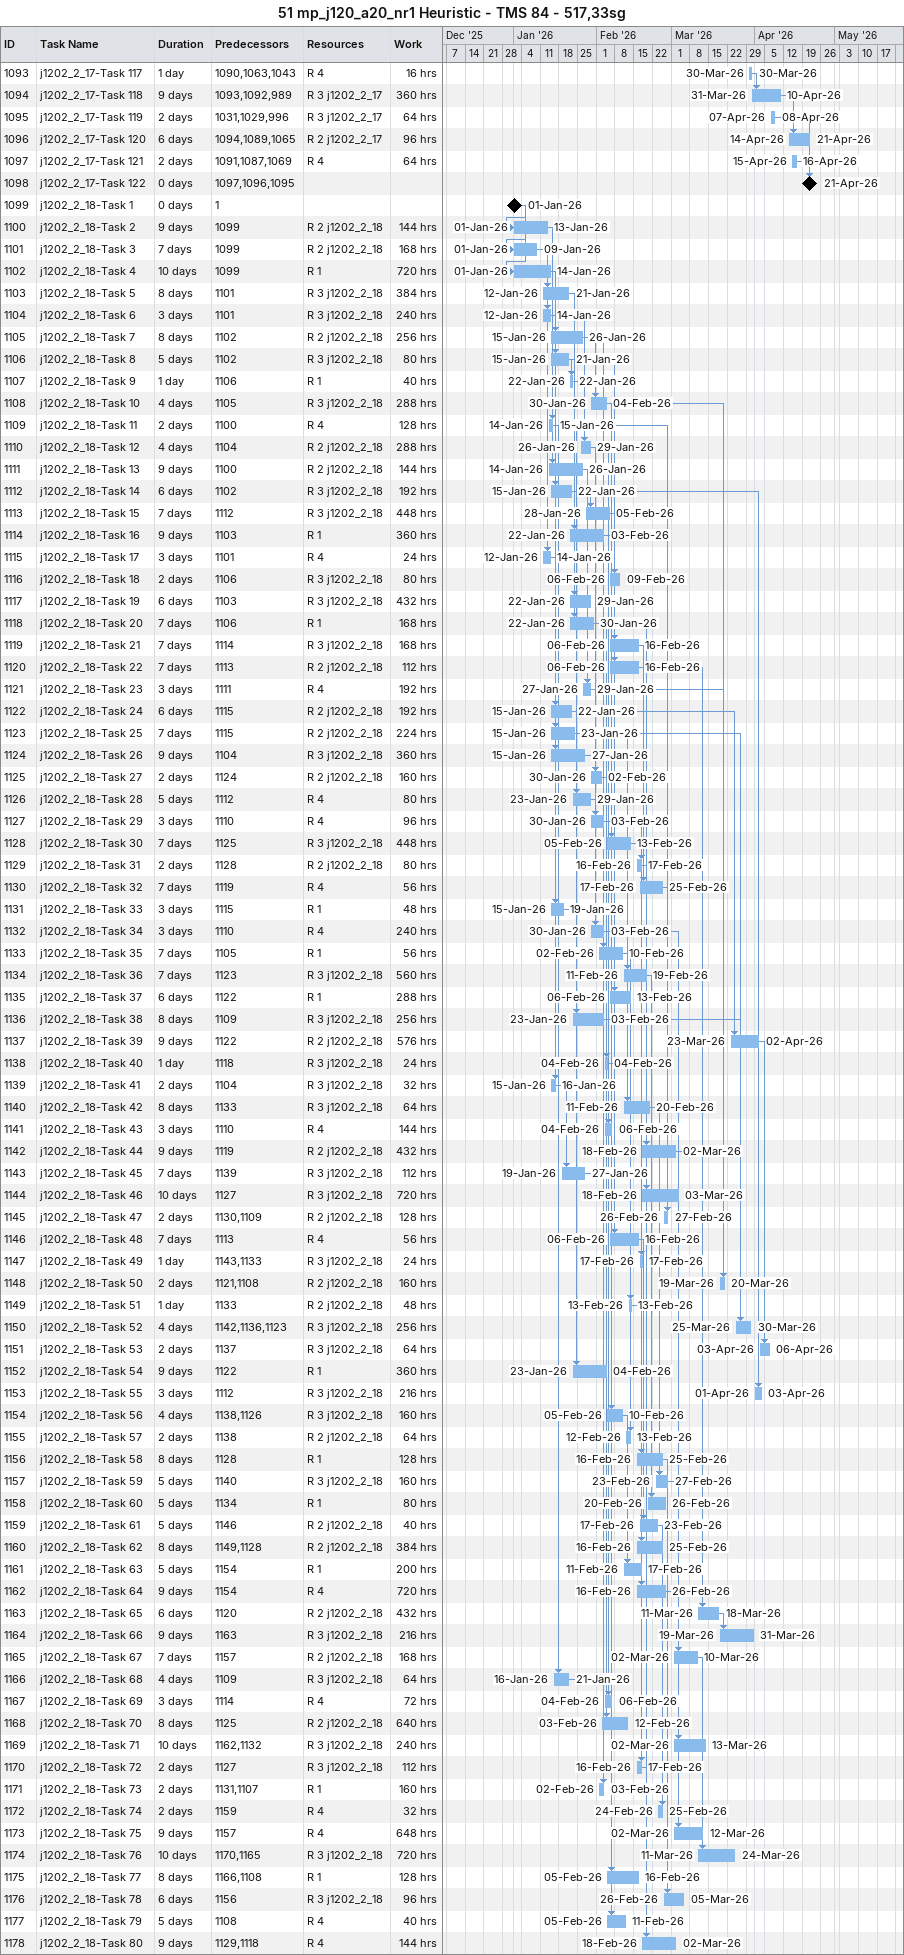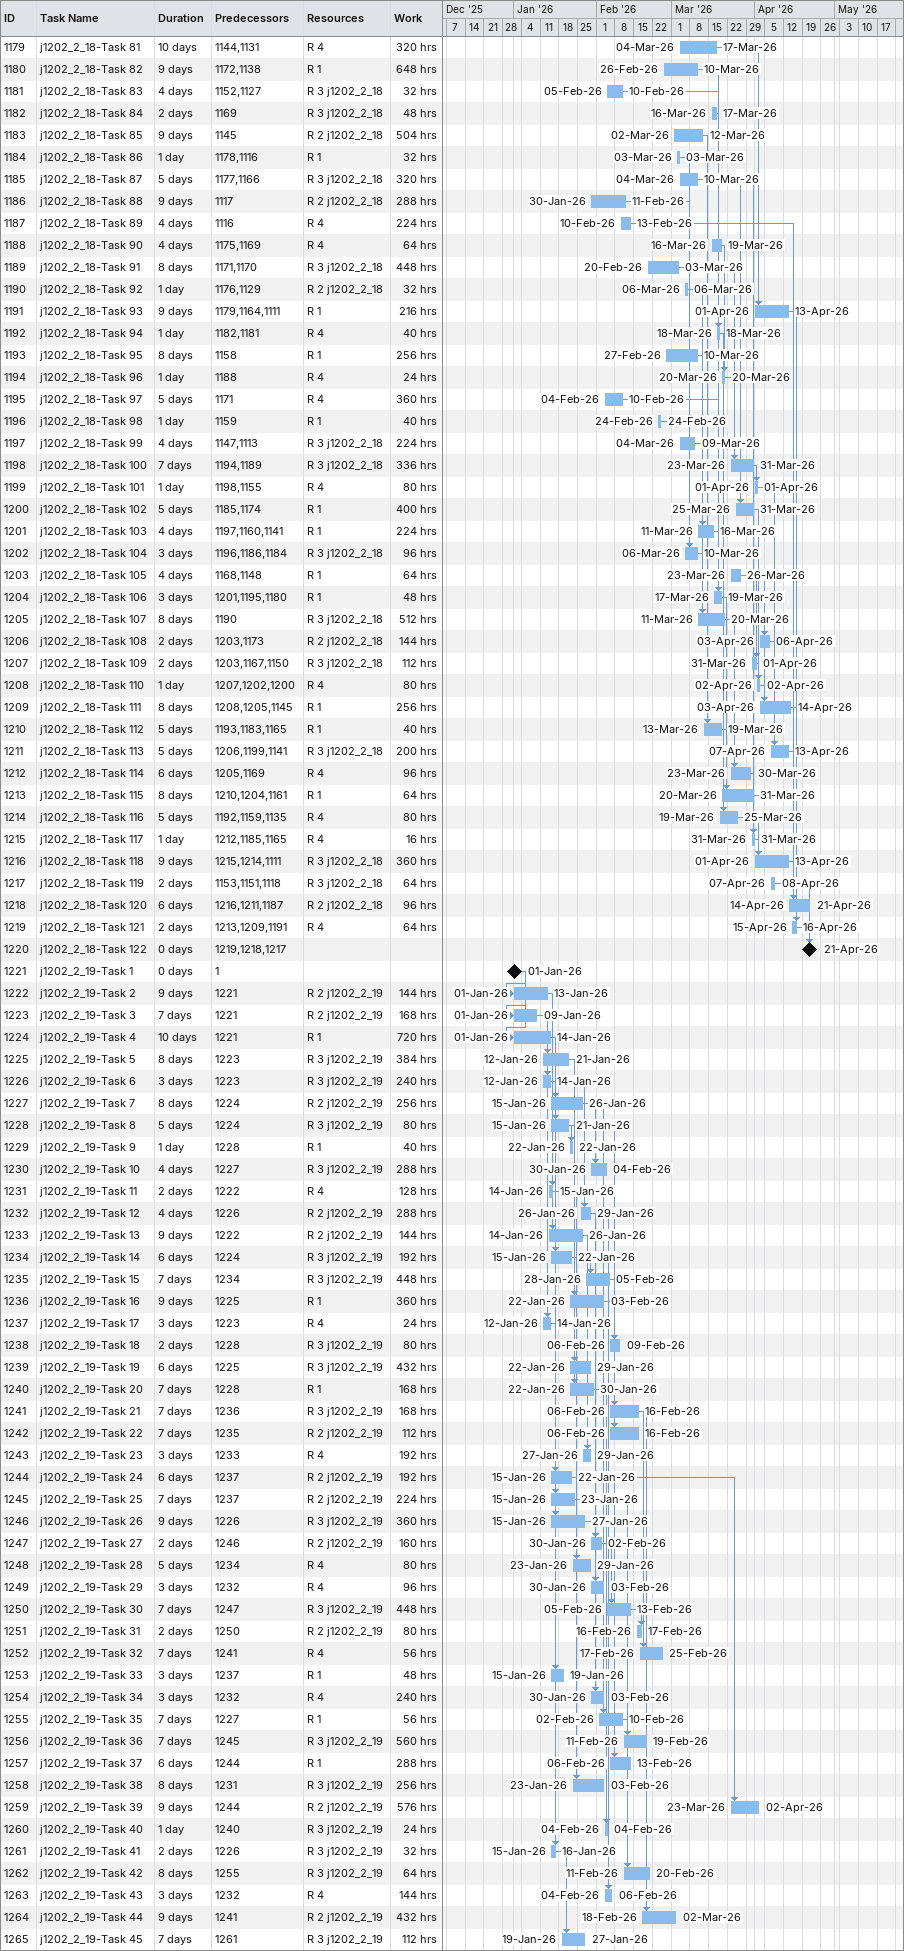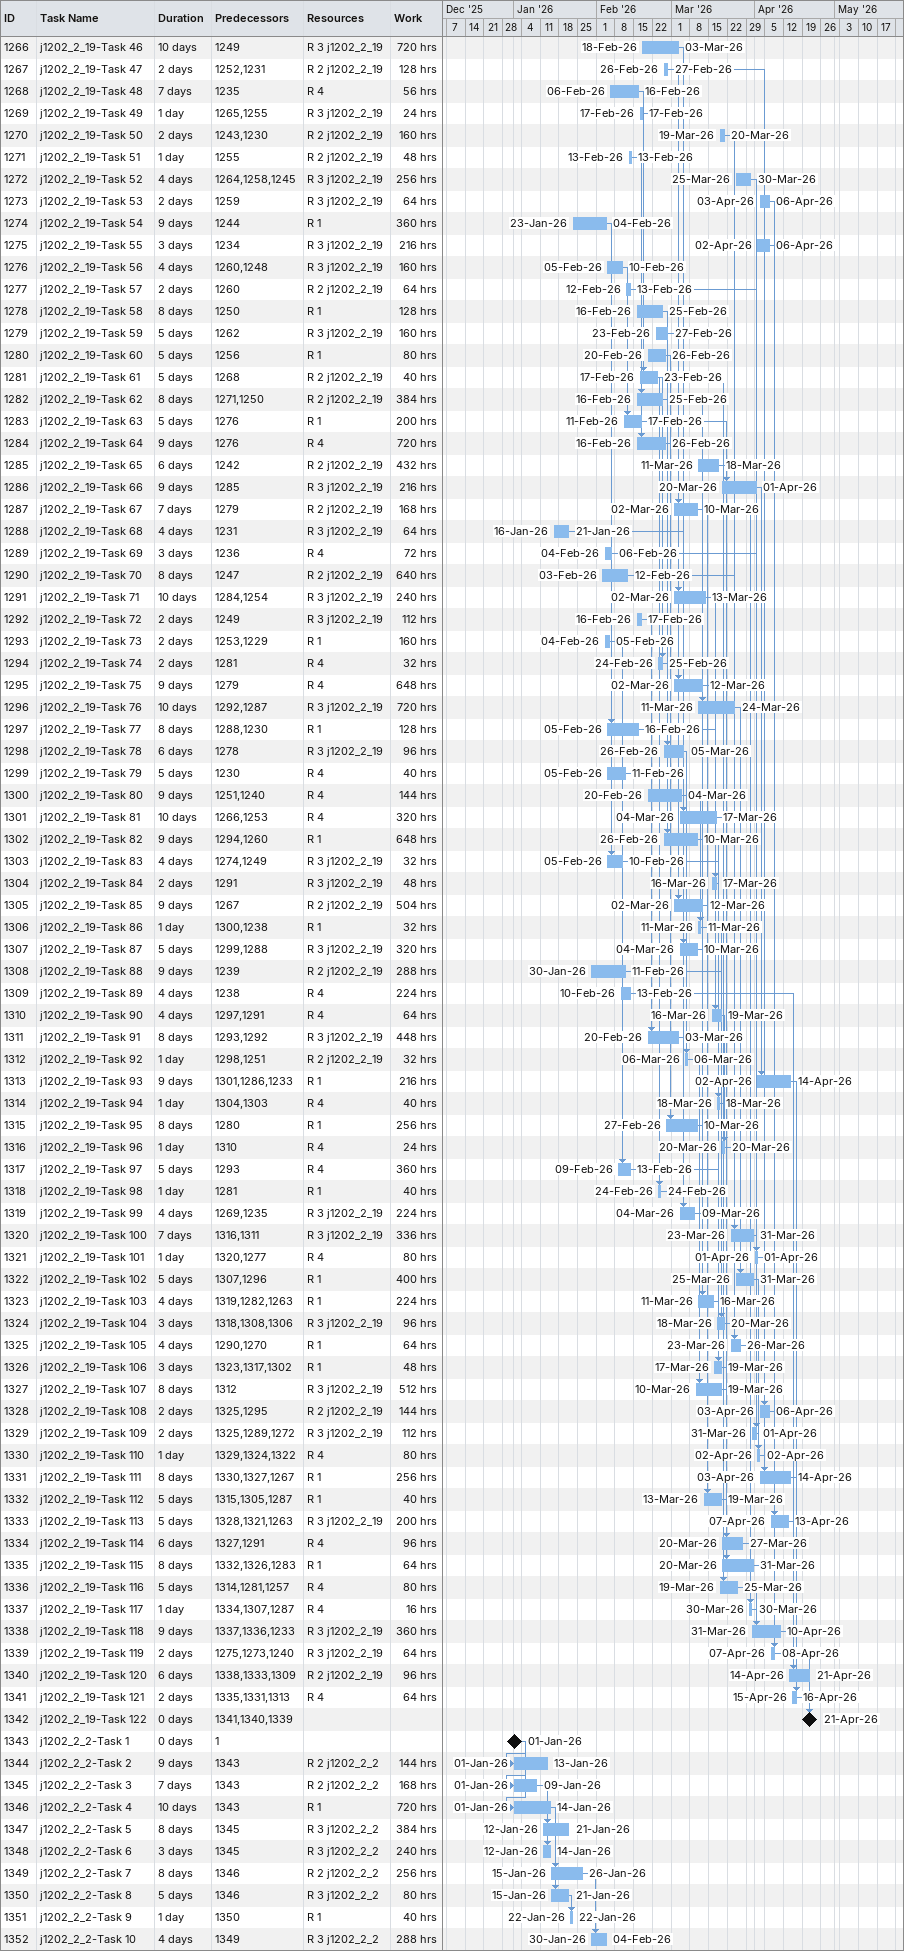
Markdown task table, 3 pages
51 mp_j120_a20_nr1 Heuristic - TMS 84 - 517,33sg

| ID | Task | Duration | Start | Finish | Predecessors | Resources | Work (h) |
|---|---|---|---|---|---|---|---|
| 1093 | j1202_2_17-Task 117 | 1d | 2026-03-30 | 2026-03-30 | 1090, 1063, 1043 | R 4 | 16 |
| 1094 | j1202_2_17-Task 118 | 9d | 2026-03-31 | 2026-04-10 | 1093, 1092, 989 | R 3 j1202_2_17 | 360 |
| 1095 | j1202_2_17-Task 119 | 2d | 2026-04-07 | 2026-04-08 | 1031, 1029, 996 | R 3 j1202_2_17 | 64 |
| 1096 | j1202_2_17-Task 120 | 6d | 2026-04-14 | 2026-04-21 | 1094, 1089, 1065 | R 2 j1202_2_17 | 96 |
| 1097 | j1202_2_17-Task 121 | 2d | 2026-04-15 | 2026-04-16 | 1091, 1087, 1069 | R 4 | 64 |
| 1098 | j1202_2_17-Task 122 | 0d | 2026-04-21 | 2026-04-21 | 1097, 1096, 1095 |  |  |
| 1099 | j1202_2_18-Task 1 | 0d | 2026-01-01 | 2026-01-01 | 1 |  |  |
| 1100 | j1202_2_18-Task 2 | 9d | 2026-01-01 | 2026-01-13 | 1099 | R 2 j1202_2_18 | 144 |
| 1101 | j1202_2_18-Task 3 | 7d | 2026-01-01 | 2026-01-09 | 1099 | R 2 j1202_2_18 | 168 |
| 1102 | j1202_2_18-Task 4 | 10d | 2026-01-01 | 2026-01-14 | 1099 | R 1 | 720 |
| 1103 | j1202_2_18-Task 5 | 8d | 2026-01-12 | 2026-01-21 | 1101 | R 3 j1202_2_18 | 384 |
| 1104 | j1202_2_18-Task 6 | 3d | 2026-01-12 | 2026-01-14 | 1101 | R 3 j1202_2_18 | 240 |
| 1105 | j1202_2_18-Task 7 | 8d | 2026-01-15 | 2026-01-26 | 1102 | R 2 j1202_2_18 | 256 |
| 1106 | j1202_2_18-Task 8 | 5d | 2026-01-15 | 2026-01-21 | 1102 | R 3 j1202_2_18 | 80 |
| 1107 | j1202_2_18-Task 9 | 1d | 2026-01-22 | 2026-01-22 | 1106 | R 1 | 40 |
| 1108 | j1202_2_18-Task 10 | 4d | 2026-01-30 | 2026-02-04 | 1105 | R 3 j1202_2_18 | 288 |
| 1109 | j1202_2_18-Task 11 | 2d | 2026-01-14 | 2026-01-15 | 1100 | R 4 | 128 |
| 1110 | j1202_2_18-Task 12 | 4d | 2026-01-26 | 2026-01-29 | 1104 | R 2 j1202_2_18 | 288 |
| 1111 | j1202_2_18-Task 13 | 9d | 2026-01-14 | 2026-01-26 | 1100 | R 2 j1202_2_18 | 144 |
| 1112 | j1202_2_18-Task 14 | 6d | 2026-01-15 | 2026-01-22 | 1102 | R 3 j1202_2_18 | 192 |
| 1113 | j1202_2_18-Task 15 | 7d | 2026-01-28 | 2026-02-05 | 1112 | R 3 j1202_2_18 | 448 |
| 1114 | j1202_2_18-Task 16 | 9d | 2026-01-22 | 2026-02-03 | 1103 | R 1 | 360 |
| 1115 | j1202_2_18-Task 17 | 3d | 2026-01-12 | 2026-01-14 | 1101 | R 4 | 24 |
| 1116 | j1202_2_18-Task 18 | 2d | 2026-02-06 | 2026-02-09 | 1106 | R 3 j1202_2_18 | 80 |
| 1117 | j1202_2_18-Task 19 | 6d | 2026-01-22 | 2026-01-29 | 1103 | R 3 j1202_2_18 | 432 |
| 1118 | j1202_2_18-Task 20 | 7d | 2026-01-22 | 2026-01-30 | 1106 | R 1 | 168 |
| 1119 | j1202_2_18-Task 21 | 7d | 2026-02-06 | 2026-02-16 | 1114 | R 3 j1202_2_18 | 168 |
| 1120 | j1202_2_18-Task 22 | 7d | 2026-02-06 | 2026-02-16 | 1113 | R 2 j1202_2_18 | 112 |
| 1121 | j1202_2_18-Task 23 | 3d | 2026-01-27 | 2026-01-29 | 1111 | R 4 | 192 |
| 1122 | j1202_2_18-Task 24 | 6d | 2026-01-15 | 2026-01-22 | 1115 | R 2 j1202_2_18 | 192 |
| 1123 | j1202_2_18-Task 25 | 7d | 2026-01-15 | 2026-01-23 | 1115 | R 2 j1202_2_18 | 224 |
| 1124 | j1202_2_18-Task 26 | 9d | 2026-01-15 | 2026-01-27 | 1104 | R 3 j1202_2_18 | 360 |
| 1125 | j1202_2_18-Task 27 | 2d | 2026-01-30 | 2026-02-02 | 1124 | R 2 j1202_2_18 | 160 |
| 1126 | j1202_2_18-Task 28 | 5d | 2026-01-23 | 2026-01-29 | 1112 | R 4 | 80 |
| 1127 | j1202_2_18-Task 29 | 3d | 2026-01-30 | 2026-02-03 | 1110 | R 4 | 96 |
| 1128 | j1202_2_18-Task 30 | 7d | 2026-02-05 | 2026-02-13 | 1125 | R 3 j1202_2_18 | 448 |
| 1129 | j1202_2_18-Task 31 | 2d | 2026-02-16 | 2026-02-17 | 1128 | R 2 j1202_2_18 | 80 |
| 1130 | j1202_2_18-Task 32 | 7d | 2026-02-17 | 2026-02-25 | 1119 | R 4 | 56 |
| 1131 | j1202_2_18-Task 33 | 3d | 2026-01-15 | 2026-01-19 | 1115 | R 1 | 48 |
| 1132 | j1202_2_18-Task 34 | 3d | 2026-01-30 | 2026-02-03 | 1110 | R 4 | 240 |
| 1133 | j1202_2_18-Task 35 | 7d | 2026-02-02 | 2026-02-10 | 1105 | R 1 | 56 |
| 1134 | j1202_2_18-Task 36 | 7d | 2026-02-11 | 2026-02-19 | 1123 | R 3 j1202_2_18 | 560 |
| 1135 | j1202_2_18-Task 37 | 6d | 2026-02-06 | 2026-02-13 | 1122 | R 1 | 288 |
| 1136 | j1202_2_18-Task 38 | 8d | 2026-01-23 | 2026-02-03 | 1109 | R 3 j1202_2_18 | 256 |
| 1137 | j1202_2_18-Task 39 | 9d | 2026-03-23 | 2026-04-02 | 1122 | R 2 j1202_2_18 | 576 |
| 1138 | j1202_2_18-Task 40 | 1d | 2026-02-04 | 2026-02-04 | 1118 | R 3 j1202_2_18 | 24 |
| 1139 | j1202_2_18-Task 41 | 2d | 2026-01-15 | 2026-01-16 | 1104 | R 3 j1202_2_18 | 32 |
| 1140 | j1202_2_18-Task 42 | 8d | 2026-02-11 | 2026-02-20 | 1133 | R 3 j1202_2_18 | 64 |
| 1141 | j1202_2_18-Task 43 | 3d | 2026-02-04 | 2026-02-06 | 1110 | R 4 | 144 |
| 1142 | j1202_2_18-Task 44 | 9d | 2026-02-18 | 2026-03-02 | 1119 | R 2 j1202_2_18 | 432 |
| 1143 | j1202_2_18-Task 45 | 7d | 2026-01-19 | 2026-01-27 | 1139 | R 3 j1202_2_18 | 112 |
| 1144 | j1202_2_18-Task 46 | 10d | 2026-02-18 | 2026-03-03 | 1127 | R 3 j1202_2_18 | 720 |
| 1145 | j1202_2_18-Task 47 | 2d | 2026-02-26 | 2026-02-27 | 1130, 1109 | R 2 j1202_2_18 | 128 |
| 1146 | j1202_2_18-Task 48 | 7d | 2026-02-06 | 2026-02-16 | 1113 | R 4 | 56 |
| 1147 | j1202_2_18-Task 49 | 1d | 2026-02-17 | 2026-02-17 | 1143, 1133 | R 3 j1202_2_18 | 24 |
| 1148 | j1202_2_18-Task 50 | 2d | 2026-03-19 | 2026-03-20 | 1121, 1108 | R 2 j1202_2_18 | 160 |
| 1149 | j1202_2_18-Task 51 | 1d | 2026-02-13 | 2026-02-13 | 1133 | R 2 j1202_2_18 | 48 |
| 1150 | j1202_2_18-Task 52 | 4d | 2026-03-25 | 2026-03-30 | 1142, 1136, 1123 | R 3 j1202_2_18 | 256 |
| 1151 | j1202_2_18-Task 53 | 2d | 2026-04-03 | 2026-04-06 | 1137 | R 3 j1202_2_18 | 64 |
| 1152 | j1202_2_18-Task 54 | 9d | 2026-01-23 | 2026-02-04 | 1122 | R 1 | 360 |
| 1153 | j1202_2_18-Task 55 | 3d | 2026-04-01 | 2026-04-03 | 1112 | R 3 j1202_2_18 | 216 |
| 1154 | j1202_2_18-Task 56 | 4d | 2026-02-05 | 2026-02-10 | 1138, 1126 | R 3 j1202_2_18 | 160 |
| 1155 | j1202_2_18-Task 57 | 2d | 2026-02-12 | 2026-02-13 | 1138 | R 2 j1202_2_18 | 64 |
| 1156 | j1202_2_18-Task 58 | 8d | 2026-02-16 | 2026-02-25 | 1128 | R 1 | 128 |
| 1157 | j1202_2_18-Task 59 | 5d | 2026-02-23 | 2026-02-27 | 1140 | R 3 j1202_2_18 | 160 |
| 1158 | j1202_2_18-Task 60 | 5d | 2026-02-20 | 2026-02-26 | 1134 | R 1 | 80 |
| 1159 | j1202_2_18-Task 61 | 5d | 2026-02-17 | 2026-02-23 | 1146 | R 2 j1202_2_18 | 40 |
| 1160 | j1202_2_18-Task 62 | 8d | 2026-02-16 | 2026-02-25 | 1149, 1128 | R 2 j1202_2_18 | 384 |
| 1161 | j1202_2_18-Task 63 | 5d | 2026-02-11 | 2026-02-17 | 1154 | R 1 | 200 |
| 1162 | j1202_2_18-Task 64 | 9d | 2026-02-16 | 2026-02-26 | 1154 | R 4 | 720 |
| 1163 | j1202_2_18-Task 65 | 6d | 2026-03-11 | 2026-03-18 | 1120 | R 2 j1202_2_18 | 432 |
| 1164 | j1202_2_18-Task 66 | 9d | 2026-03-19 | 2026-03-31 | 1163 | R 3 j1202_2_18 | 216 |
| 1165 | j1202_2_18-Task 67 | 7d | 2026-03-02 | 2026-03-10 | 1157 | R 2 j1202_2_18 | 168 |
| 1166 | j1202_2_18-Task 68 | 4d | 2026-01-16 | 2026-01-21 | 1109 | R 3 j1202_2_18 | 64 |
| 1167 | j1202_2_18-Task 69 | 3d | 2026-02-04 | 2026-02-06 | 1114 | R 4 | 72 |
| 1168 | j1202_2_18-Task 70 | 8d | 2026-02-03 | 2026-02-12 | 1125 | R 2 j1202_2_18 | 640 |
| 1169 | j1202_2_18-Task 71 | 10d | 2026-03-02 | 2026-03-13 | 1162, 1132 | R 3 j1202_2_18 | 240 |
| 1170 | j1202_2_18-Task 72 | 2d | 2026-02-16 | 2026-02-17 | 1127 | R 3 j1202_2_18 | 112 |
| 1171 | j1202_2_18-Task 73 | 2d | 2026-02-02 | 2026-02-03 | 1131, 1107 | R 1 | 160 |
| 1172 | j1202_2_18-Task 74 | 2d | 2026-02-24 | 2026-02-25 | 1159 | R 4 | 32 |
| 1173 | j1202_2_18-Task 75 | 9d | 2026-03-02 | 2026-03-12 | 1157 | R 4 | 648 |
| 1174 | j1202_2_18-Task 76 | 10d | 2026-03-11 | 2026-03-24 | 1170, 1165 | R 3 j1202_2_18 | 720 |
| 1175 | j1202_2_18-Task 77 | 8d | 2026-02-05 | 2026-02-16 | 1166, 1108 | R 1 | 128 |
| 1176 | j1202_2_18-Task 78 | 6d | 2026-02-26 | 2026-03-05 | 1156 | R 3 j1202_2_18 | 96 |
| 1177 | j1202_2_18-Task 79 | 5d | 2026-02-05 | 2026-02-11 | 1108 | R 4 | 40 |
| 1178 | j1202_2_18-Task 80 | 9d | 2026-02-18 | 2026-03-02 | 1129, 1118 | R 4 | 144 |
| 1179 | j1202_2_18-Task 81 | 10d | 2026-03-04 | 2026-03-17 | 1144, 1131 | R 4 | 320 |
| 1180 | j1202_2_18-Task 82 | 9d | 2026-02-26 | 2026-03-10 | 1172, 1138 | R 1 | 648 |
| 1181 | j1202_2_18-Task 83 | 4d | 2026-02-05 | 2026-02-10 | 1152, 1127 | R 3 j1202_2_18 | 32 |
| 1182 | j1202_2_18-Task 84 | 2d | 2026-03-16 | 2026-03-17 | 1169 | R 3 j1202_2_18 | 48 |
| 1183 | j1202_2_18-Task 85 | 9d | 2026-03-02 | 2026-03-12 | 1145 | R 2 j1202_2_18 | 504 |
| 1184 | j1202_2_18-Task 86 | 1d | 2026-03-03 | 2026-03-03 | 1178, 1116 | R 1 | 32 |
| 1185 | j1202_2_18-Task 87 | 5d | 2026-03-04 | 2026-03-10 | 1177, 1166 | R 3 j1202_2_18 | 320 |
| 1186 | j1202_2_18-Task 88 | 9d | 2026-01-30 | 2026-02-11 | 1117 | R 2 j1202_2_18 | 288 |
| 1187 | j1202_2_18-Task 89 | 4d | 2026-02-10 | 2026-02-13 | 1116 | R 4 | 224 |
| 1188 | j1202_2_18-Task 90 | 4d | 2026-03-16 | 2026-03-19 | 1175, 1169 | R 4 | 64 |
| 1189 | j1202_2_18-Task 91 | 8d | 2026-02-20 | 2026-03-03 | 1171, 1170 | R 3 j1202_2_18 | 448 |
| 1190 | j1202_2_18-Task 92 | 1d | 2026-03-06 | 2026-03-06 | 1176, 1129 | R 2 j1202_2_18 | 32 |
| 1191 | j1202_2_18-Task 93 | 9d | 2026-04-01 | 2026-04-13 | 1179, 1164, 1111 | R 1 | 216 |
| 1192 | j1202_2_18-Task 94 | 1d | 2026-03-18 | 2026-03-18 | 1182, 1181 | R 4 | 40 |
| 1193 | j1202_2_18-Task 95 | 8d | 2026-02-27 | 2026-03-10 | 1158 | R 1 | 256 |
| 1194 | j1202_2_18-Task 96 | 1d | 2026-03-20 | 2026-03-20 | 1188 | R 4 | 24 |
| 1195 | j1202_2_18-Task 97 | 5d | 2026-02-04 | 2026-02-10 | 1171 | R 4 | 360 |
| 1196 | j1202_2_18-Task 98 | 1d | 2026-02-24 | 2026-02-24 | 1159 | R 1 | 40 |
| 1197 | j1202_2_18-Task 99 | 4d | 2026-03-04 | 2026-03-09 | 1147, 1113 | R 3 j1202_2_18 | 224 |
| 1198 | j1202_2_18-Task 100 | 7d | 2026-03-23 | 2026-03-31 | 1194, 1189 | R 3 j1202_2_18 | 336 |
| 1199 | j1202_2_18-Task 101 | 1d | 2026-04-01 | 2026-04-01 | 1198, 1155 | R 4 | 80 |
| 1200 | j1202_2_18-Task 102 | 5d | 2026-03-25 | 2026-03-31 | 1185, 1174 | R 1 | 400 |
| 1201 | j1202_2_18-Task 103 | 4d | 2026-03-11 | 2026-03-16 | 1197, 1160, 1141 | R 1 | 224 |
| 1202 | j1202_2_18-Task 104 | 3d | 2026-03-06 | 2026-03-10 | 1196, 1186, 1184 | R 3 j1202_2_18 | 96 |
| 1203 | j1202_2_18-Task 105 | 4d | 2026-03-23 | 2026-03-26 | 1168, 1148 | R 1 | 64 |
| 1204 | j1202_2_18-Task 106 | 3d | 2026-03-17 | 2026-03-19 | 1201, 1195, 1180 | R 1 | 48 |
| 1205 | j1202_2_18-Task 107 | 8d | 2026-03-11 | 2026-03-20 | 1190 | R 3 j1202_2_18 | 512 |
| 1206 | j1202_2_18-Task 108 | 2d | 2026-04-03 | 2026-04-06 | 1203, 1173 | R 2 j1202_2_18 | 144 |
| 1207 | j1202_2_18-Task 109 | 2d | 2026-03-31 | 2026-04-01 | 1203, 1167, 1150 | R 3 j1202_2_18 | 112 |
| 1208 | j1202_2_18-Task 110 | 1d | 2026-04-02 | 2026-04-02 | 1207, 1202, 1200 | R 4 | 80 |
| 1209 | j1202_2_18-Task 111 | 8d | 2026-04-03 | 2026-04-14 | 1208, 1205, 1145 | R 1 | 256 |
| 1210 | j1202_2_18-Task 112 | 5d | 2026-03-13 | 2026-03-19 | 1193, 1183, 1165 | R 1 | 40 |
| 1211 | j1202_2_18-Task 113 | 5d | 2026-04-07 | 2026-04-13 | 1206, 1199, 1141 | R 3 j1202_2_18 | 200 |
| 1212 | j1202_2_18-Task 114 | 6d | 2026-03-23 | 2026-03-30 | 1205, 1169 | R 4 | 96 |
| 1213 | j1202_2_18-Task 115 | 8d | 2026-03-20 | 2026-03-31 | 1210, 1204, 1161 | R 1 | 64 |
| 1214 | j1202_2_18-Task 116 | 5d | 2026-03-19 | 2026-03-25 | 1192, 1159, 1135 | R 4 | 80 |
| 1215 | j1202_2_18-Task 117 | 1d | 2026-03-31 | 2026-03-31 | 1212, 1185, 1165 | R 4 | 16 |
| 1216 | j1202_2_18-Task 118 | 9d | 2026-04-01 | 2026-04-13 | 1215, 1214, 1111 | R 3 j1202_2_18 | 360 |
| 1217 | j1202_2_18-Task 119 | 2d | 2026-04-07 | 2026-04-08 | 1153, 1151, 1118 | R 3 j1202_2_18 | 64 |
| 1218 | j1202_2_18-Task 120 | 6d | 2026-04-14 | 2026-04-21 | 1216, 1211, 1187 | R 2 j1202_2_18 | 96 |
| 1219 | j1202_2_18-Task 121 | 2d | 2026-04-15 | 2026-04-16 | 1213, 1209, 1191 | R 4 | 64 |
| 1220 | j1202_2_18-Task 122 | 0d | 2026-04-21 | 2026-04-21 | 1219, 1218, 1217 |  |  |
| 1221 | j1202_2_19-Task 1 | 0d | 2026-01-01 | 2026-01-01 | 1 |  |  |
| 1222 | j1202_2_19-Task 2 | 9d | 2026-01-01 | 2026-01-13 | 1221 | R 2 j1202_2_19 | 144 |
| 1223 | j1202_2_19-Task 3 | 7d | 2026-01-01 | 2026-01-09 | 1221 | R 2 j1202_2_19 | 168 |
| 1224 | j1202_2_19-Task 4 | 10d | 2026-01-01 | 2026-01-14 | 1221 | R 1 | 720 |
| 1225 | j1202_2_19-Task 5 | 8d | 2026-01-12 | 2026-01-21 | 1223 | R 3 j1202_2_19 | 384 |
| 1226 | j1202_2_19-Task 6 | 3d | 2026-01-12 | 2026-01-14 | 1223 | R 3 j1202_2_19 | 240 |
| 1227 | j1202_2_19-Task 7 | 8d | 2026-01-15 | 2026-01-26 | 1224 | R 2 j1202_2_19 | 256 |
| 1228 | j1202_2_19-Task 8 | 5d | 2026-01-15 | 2026-01-21 | 1224 | R 3 j1202_2_19 | 80 |
| 1229 | j1202_2_19-Task 9 | 1d | 2026-01-22 | 2026-01-22 | 1228 | R 1 | 40 |
| 1230 | j1202_2_19-Task 10 | 4d | 2026-01-30 | 2026-02-04 | 1227 | R 3 j1202_2_19 | 288 |
| 1231 | j1202_2_19-Task 11 | 2d | 2026-01-14 | 2026-01-15 | 1222 | R 4 | 128 |
| 1232 | j1202_2_19-Task 12 | 4d | 2026-01-26 | 2026-01-29 | 1226 | R 2 j1202_2_19 | 288 |
| 1233 | j1202_2_19-Task 13 | 9d | 2026-01-14 | 2026-01-26 | 1222 | R 2 j1202_2_19 | 144 |
| 1234 | j1202_2_19-Task 14 | 6d | 2026-01-15 | 2026-01-22 | 1224 | R 3 j1202_2_19 | 192 |
| 1235 | j1202_2_19-Task 15 | 7d | 2026-01-28 | 2026-02-05 | 1234 | R 3 j1202_2_19 | 448 |
| 1236 | j1202_2_19-Task 16 | 9d | 2026-01-22 | 2026-02-03 | 1225 | R 1 | 360 |
| 1237 | j1202_2_19-Task 17 | 3d | 2026-01-12 | 2026-01-14 | 1223 | R 4 | 24 |
| 1238 | j1202_2_19-Task 18 | 2d | 2026-02-06 | 2026-02-09 | 1228 | R 3 j1202_2_19 | 80 |
| 1239 | j1202_2_19-Task 19 | 6d | 2026-01-22 | 2026-01-29 | 1225 | R 3 j1202_2_19 | 432 |
| 1240 | j1202_2_19-Task 20 | 7d | 2026-01-22 | 2026-01-30 | 1228 | R 1 | 168 |
| 1241 | j1202_2_19-Task 21 | 7d | 2026-02-06 | 2026-02-16 | 1236 | R 3 j1202_2_19 | 168 |
| 1242 | j1202_2_19-Task 22 | 7d | 2026-02-06 | 2026-02-16 | 1235 | R 2 j1202_2_19 | 112 |
| 1243 | j1202_2_19-Task 23 | 3d | 2026-01-27 | 2026-01-29 | 1233 | R 4 | 192 |
| 1244 | j1202_2_19-Task 24 | 6d | 2026-01-15 | 2026-01-22 | 1237 | R 2 j1202_2_19 | 192 |
| 1245 | j1202_2_19-Task 25 | 7d | 2026-01-15 | 2026-01-23 | 1237 | R 2 j1202_2_19 | 224 |
| 1246 | j1202_2_19-Task 26 | 9d | 2026-01-15 | 2026-01-27 | 1226 | R 3 j1202_2_19 | 360 |
| 1247 | j1202_2_19-Task 27 | 2d | 2026-01-30 | 2026-02-02 | 1246 | R 2 j1202_2_19 | 160 |
| 1248 | j1202_2_19-Task 28 | 5d | 2026-01-23 | 2026-01-29 | 1234 | R 4 | 80 |
| 1249 | j1202_2_19-Task 29 | 3d | 2026-01-30 | 2026-02-03 | 1232 | R 4 | 96 |
| 1250 | j1202_2_19-Task 30 | 7d | 2026-02-05 | 2026-02-13 | 1247 | R 3 j1202_2_19 | 448 |
| 1251 | j1202_2_19-Task 31 | 2d | 2026-02-16 | 2026-02-17 | 1250 | R 2 j1202_2_19 | 80 |
| 1252 | j1202_2_19-Task 32 | 7d | 2026-02-17 | 2026-02-25 | 1241 | R 4 | 56 |
| 1253 | j1202_2_19-Task 33 | 3d | 2026-01-15 | 2026-01-19 | 1237 | R 1 | 48 |
| 1254 | j1202_2_19-Task 34 | 3d | 2026-01-30 | 2026-02-03 | 1232 | R 4 | 240 |
| 1255 | j1202_2_19-Task 35 | 7d | 2026-02-02 | 2026-02-10 | 1227 | R 1 | 56 |
| 1256 | j1202_2_19-Task 36 | 7d | 2026-02-11 | 2026-02-19 | 1245 | R 3 j1202_2_19 | 560 |
| 1257 | j1202_2_19-Task 37 | 6d | 2026-02-06 | 2026-02-13 | 1244 | R 1 | 288 |
| 1258 | j1202_2_19-Task 38 | 8d | 2026-01-23 | 2026-02-03 | 1231 | R 3 j1202_2_19 | 256 |
| 1259 | j1202_2_19-Task 39 | 9d | 2026-03-23 | 2026-04-02 | 1244 | R 2 j1202_2_19 | 576 |
| 1260 | j1202_2_19-Task 40 | 1d | 2026-02-04 | 2026-02-04 | 1240 | R 3 j1202_2_19 | 24 |
| 1261 | j1202_2_19-Task 41 | 2d | 2026-01-15 | 2026-01-16 | 1226 | R 3 j1202_2_19 | 32 |
| 1262 | j1202_2_19-Task 42 | 8d | 2026-02-11 | 2026-02-20 | 1255 | R 3 j1202_2_19 | 64 |
| 1263 | j1202_2_19-Task 43 | 3d | 2026-02-04 | 2026-02-06 | 1232 | R 4 | 144 |
| 1264 | j1202_2_19-Task 44 | 9d | 2026-02-18 | 2026-03-02 | 1241 | R 2 j1202_2_19 | 432 |
| 1265 | j1202_2_19-Task 45 | 7d | 2026-01-19 | 2026-01-27 | 1261 | R 3 j1202_2_19 | 112 |
| 1266 | j1202_2_19-Task 46 | 10d | 2026-02-18 | 2026-03-03 | 1249 | R 3 j1202_2_19 | 720 |
| 1267 | j1202_2_19-Task 47 | 2d | 2026-02-26 | 2026-02-27 | 1252, 1231 | R 2 j1202_2_19 | 128 |
| 1268 | j1202_2_19-Task 48 | 7d | 2026-02-06 | 2026-02-16 | 1235 | R 4 | 56 |
| 1269 | j1202_2_19-Task 49 | 1d | 2026-02-17 | 2026-02-17 | 1265, 1255 | R 3 j1202_2_19 | 24 |
| 1270 | j1202_2_19-Task 50 | 2d | 2026-03-19 | 2026-03-20 | 1243, 1230 | R 2 j1202_2_19 | 160 |
| 1271 | j1202_2_19-Task 51 | 1d | 2026-02-13 | 2026-02-13 | 1255 | R 2 j1202_2_19 | 48 |
| 1272 | j1202_2_19-Task 52 | 4d | 2026-03-25 | 2026-03-30 | 1264, 1258, 1245 | R 3 j1202_2_19 | 256 |
| 1273 | j1202_2_19-Task 53 | 2d | 2026-04-03 | 2026-04-06 | 1259 | R 3 j1202_2_19 | 64 |
| 1274 | j1202_2_19-Task 54 | 9d | 2026-01-23 | 2026-02-04 | 1244 | R 1 | 360 |
| 1275 | j1202_2_19-Task 55 | 3d | 2026-04-02 | 2026-04-06 | 1234 | R 3 j1202_2_19 | 216 |
| 1276 | j1202_2_19-Task 56 | 4d | 2026-02-05 | 2026-02-10 | 1260, 1248 | R 3 j1202_2_19 | 160 |
| 1277 | j1202_2_19-Task 57 | 2d | 2026-02-12 | 2026-02-13 | 1260 | R 2 j1202_2_19 | 64 |
| 1278 | j1202_2_19-Task 58 | 8d | 2026-02-16 | 2026-02-25 | 1250 | R 1 | 128 |
| 1279 | j1202_2_19-Task 59 | 5d | 2026-02-23 | 2026-02-27 | 1262 | R 3 j1202_2_19 | 160 |
| 1280 | j1202_2_19-Task 60 | 5d | 2026-02-20 | 2026-02-26 | 1256 | R 1 | 80 |
| 1281 | j1202_2_19-Task 61 | 5d | 2026-02-17 | 2026-02-23 | 1268 | R 2 j1202_2_19 | 40 |
| 1282 | j1202_2_19-Task 62 | 8d | 2026-02-16 | 2026-02-25 | 1271, 1250 | R 2 j1202_2_19 | 384 |
| 1283 | j1202_2_19-Task 63 | 5d | 2026-02-11 | 2026-02-17 | 1276 | R 1 | 200 |
| 1284 | j1202_2_19-Task 64 | 9d | 2026-02-16 | 2026-02-26 | 1276 | R 4 | 720 |
| 1285 | j1202_2_19-Task 65 | 6d | 2026-03-11 | 2026-03-18 | 1242 | R 2 j1202_2_19 | 432 |
| 1286 | j1202_2_19-Task 66 | 9d | 2026-03-20 | 2026-04-01 | 1285 | R 3 j1202_2_19 | 216 |
| 1287 | j1202_2_19-Task 67 | 7d | 2026-03-02 | 2026-03-10 | 1279 | R 2 j1202_2_19 | 168 |
| 1288 | j1202_2_19-Task 68 | 4d | 2026-01-16 | 2026-01-21 | 1231 | R 3 j1202_2_19 | 64 |
| 1289 | j1202_2_19-Task 69 | 3d | 2026-02-04 | 2026-02-06 | 1236 | R 4 | 72 |
| 1290 | j1202_2_19-Task 70 | 8d | 2026-02-03 | 2026-02-12 | 1247 | R 2 j1202_2_19 | 640 |
| 1291 | j1202_2_19-Task 71 | 10d | 2026-03-02 | 2026-03-13 | 1284, 1254 | R 3 j1202_2_19 | 240 |
| 1292 | j1202_2_19-Task 72 | 2d | 2026-02-16 | 2026-02-17 | 1249 | R 3 j1202_2_19 | 112 |
| 1293 | j1202_2_19-Task 73 | 2d | 2026-02-04 | 2026-02-05 | 1253, 1229 | R 1 | 160 |
| 1294 | j1202_2_19-Task 74 | 2d | 2026-02-24 | 2026-02-25 | 1281 | R 4 | 32 |
| 1295 | j1202_2_19-Task 75 | 9d | 2026-03-02 | 2026-03-12 | 1279 | R 4 | 648 |
| 1296 | j1202_2_19-Task 76 | 10d | 2026-03-11 | 2026-03-24 | 1292, 1287 | R 3 j1202_2_19 | 720 |
| 1297 | j1202_2_19-Task 77 | 8d | 2026-02-05 | 2026-02-16 | 1288, 1230 | R 1 | 128 |
| 1298 | j1202_2_19-Task 78 | 6d | 2026-02-26 | 2026-03-05 | 1278 | R 3 j1202_2_19 | 96 |
| 1299 | j1202_2_19-Task 79 | 5d | 2026-02-05 | 2026-02-11 | 1230 | R 4 | 40 |
| 1300 | j1202_2_19-Task 80 | 9d | 2026-02-20 | 2026-03-04 | 1251, 1240 | R 4 | 144 |
| 1301 | j1202_2_19-Task 81 | 10d | 2026-03-04 | 2026-03-17 | 1266, 1253 | R 4 | 320 |
| 1302 | j1202_2_19-Task 82 | 9d | 2026-02-26 | 2026-03-10 | 1294, 1260 | R 1 | 648 |
| 1303 | j1202_2_19-Task 83 | 4d | 2026-02-05 | 2026-02-10 | 1274, 1249 | R 3 j1202_2_19 | 32 |
| 1304 | j1202_2_19-Task 84 | 2d | 2026-03-16 | 2026-03-17 | 1291 | R 3 j1202_2_19 | 48 |
| 1305 | j1202_2_19-Task 85 | 9d | 2026-03-02 | 2026-03-12 | 1267 | R 2 j1202_2_19 | 504 |
| 1306 | j1202_2_19-Task 86 | 1d | 2026-03-11 | 2026-03-11 | 1300, 1238 | R 1 | 32 |
| 1307 | j1202_2_19-Task 87 | 5d | 2026-03-04 | 2026-03-10 | 1299, 1288 | R 3 j1202_2_19 | 320 |
| 1308 | j1202_2_19-Task 88 | 9d | 2026-01-30 | 2026-02-11 | 1239 | R 2 j1202_2_19 | 288 |
| 1309 | j1202_2_19-Task 89 | 4d | 2026-02-10 | 2026-02-13 | 1238 | R 4 | 224 |
| 1310 | j1202_2_19-Task 90 | 4d | 2026-03-16 | 2026-03-19 | 1297, 1291 | R 4 | 64 |
| 1311 | j1202_2_19-Task 91 | 8d | 2026-02-20 | 2026-03-03 | 1293, 1292 | R 3 j1202_2_19 | 448 |
| 1312 | j1202_2_19-Task 92 | 1d | 2026-03-06 | 2026-03-06 | 1298, 1251 | R 2 j1202_2_19 | 32 |
| 1313 | j1202_2_19-Task 93 | 9d | 2026-04-02 | 2026-04-14 | 1301, 1286, 1233 | R 1 | 216 |
| 1314 | j1202_2_19-Task 94 | 1d | 2026-03-18 | 2026-03-18 | 1304, 1303 | R 4 | 40 |
| 1315 | j1202_2_19-Task 95 | 8d | 2026-02-27 | 2026-03-10 | 1280 | R 1 | 256 |
| 1316 | j1202_2_19-Task 96 | 1d | 2026-03-20 | 2026-03-20 | 1310 | R 4 | 24 |
| 1317 | j1202_2_19-Task 97 | 5d | 2026-02-09 | 2026-02-13 | 1293 | R 4 | 360 |
| 1318 | j1202_2_19-Task 98 | 1d | 2026-02-24 | 2026-02-24 | 1281 | R 1 | 40 |
| 1319 | j1202_2_19-Task 99 | 4d | 2026-03-04 | 2026-03-09 | 1269, 1235 | R 3 j1202_2_19 | 224 |
| 1320 | j1202_2_19-Task 100 | 7d | 2026-03-23 | 2026-03-31 | 1316, 1311 | R 3 j1202_2_19 | 336 |
| 1321 | j1202_2_19-Task 101 | 1d | 2026-04-01 | 2026-04-01 | 1320, 1277 | R 4 | 80 |
| 1322 | j1202_2_19-Task 102 | 5d | 2026-03-25 | 2026-03-31 | 1307, 1296 | R 1 | 400 |
| 1323 | j1202_2_19-Task 103 | 4d | 2026-03-11 | 2026-03-16 | 1319, 1282, 1263 | R 1 | 224 |
| 1324 | j1202_2_19-Task 104 | 3d | 2026-03-18 | 2026-03-20 | 1318, 1308, 1306 | R 3 j1202_2_19 | 96 |
| 1325 | j1202_2_19-Task 105 | 4d | 2026-03-23 | 2026-03-26 | 1290, 1270 | R 1 | 64 |
| 1326 | j1202_2_19-Task 106 | 3d | 2026-03-17 | 2026-03-19 | 1323, 1317, 1302 | R 1 | 48 |
| 1327 | j1202_2_19-Task 107 | 8d | 2026-03-10 | 2026-03-19 | 1312 | R 3 j1202_2_19 | 512 |
| 1328 | j1202_2_19-Task 108 | 2d | 2026-04-03 | 2026-04-06 | 1325, 1295 | R 2 j1202_2_19 | 144 |
| 1329 | j1202_2_19-Task 109 | 2d | 2026-03-31 | 2026-04-01 | 1325, 1289, 1272 | R 3 j1202_2_19 | 112 |
| 1330 | j1202_2_19-Task 110 | 1d | 2026-04-02 | 2026-04-02 | 1329, 1324, 1322 | R 4 | 80 |
| 1331 | j1202_2_19-Task 111 | 8d | 2026-04-03 | 2026-04-14 | 1330, 1327, 1267 | R 1 | 256 |
| 1332 | j1202_2_19-Task 112 | 5d | 2026-03-13 | 2026-03-19 | 1315, 1305, 1287 | R 1 | 40 |
| 1333 | j1202_2_19-Task 113 | 5d | 2026-04-07 | 2026-04-13 | 1328, 1321, 1263 | R 3 j1202_2_19 | 200 |
| 1334 | j1202_2_19-Task 114 | 6d | 2026-03-20 | 2026-03-27 | 1327, 1291 | R 4 | 96 |
| 1335 | j1202_2_19-Task 115 | 8d | 2026-03-20 | 2026-03-31 | 1332, 1326, 1283 | R 1 | 64 |
| 1336 | j1202_2_19-Task 116 | 5d | 2026-03-19 | 2026-03-25 | 1314, 1281, 1257 | R 4 | 80 |
| 1337 | j1202_2_19-Task 117 | 1d | 2026-03-30 | 2026-03-30 | 1334, 1307, 1287 | R 4 | 16 |
| 1338 | j1202_2_19-Task 118 | 9d | 2026-03-31 | 2026-04-10 | 1337, 1336, 1233 | R 3 j1202_2_19 | 360 |
| 1339 | j1202_2_19-Task 119 | 2d | 2026-04-07 | 2026-04-08 | 1275, 1273, 1240 | R 3 j1202_2_19 | 64 |
| 1340 | j1202_2_19-Task 120 | 6d | 2026-04-14 | 2026-04-21 | 1338, 1333, 1309 | R 2 j1202_2_19 | 96 |
| 1341 | j1202_2_19-Task 121 | 2d | 2026-04-15 | 2026-04-16 | 1335, 1331, 1313 | R 4 | 64 |
| 1342 | j1202_2_19-Task 122 | 0d | 2026-04-21 | 2026-04-21 | 1341, 1340, 1339 |  |  |
| 1343 | j1202_2_2-Task 1 | 0d | 2026-01-01 | 2026-01-01 | 1 |  |  |
| 1344 | j1202_2_2-Task 2 | 9d | 2026-01-01 | 2026-01-13 | 1343 | R 2 j1202_2_2 | 144 |
| 1345 | j1202_2_2-Task 3 | 7d | 2026-01-01 | 2026-01-09 | 1343 | R 2 j1202_2_2 | 168 |
| 1346 | j1202_2_2-Task 4 | 10d | 2026-01-01 | 2026-01-14 | 1343 | R 1 | 720 |
| 1347 | j1202_2_2-Task 5 | 8d | 2026-01-12 | 2026-01-21 | 1345 | R 3 j1202_2_2 | 384 |
| 1348 | j1202_2_2-Task 6 | 3d | 2026-01-12 | 2026-01-14 | 1345 | R 3 j1202_2_2 | 240 |
| 1349 | j1202_2_2-Task 7 | 8d | 2026-01-15 | 2026-01-26 | 1346 | R 2 j1202_2_2 | 256 |
| 1350 | j1202_2_2-Task 8 | 5d | 2026-01-15 | 2026-01-21 | 1346 | R 3 j1202_2_2 | 80 |
| 1351 | j1202_2_2-Task 9 | 1d | 2026-01-22 | 2026-01-22 | 1350 | R 1 | 40 |
| 1352 | j1202_2_2-Task 10 | 4d | 2026-01-30 | 2026-02-04 | 1349 | R 3 j1202_2_2 | 288 |
